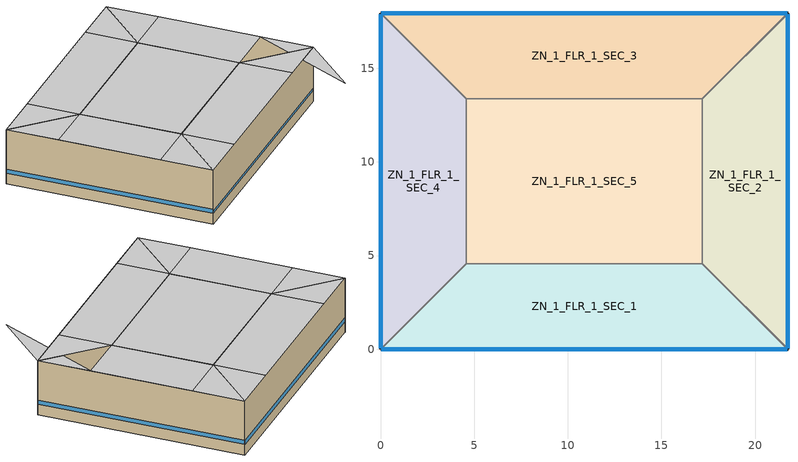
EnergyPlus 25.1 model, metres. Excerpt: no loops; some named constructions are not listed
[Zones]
ZN_1_FLR_1_SEC_1
 floor ground (ASHRAE 90.1-2004_Sec 5.5-3ab_Unheated_Ext-slab): 4.57,4.57 17.19,4.57 21.76,0 0,0 z0
 wall outside (ASHRAE 90.1-2004_Sec 5.5-3ab_Steel-Framed_Ext-wall): 0,0 21.76,0 z0:5.01
 wall to ZN_1_FLR_1_SEC_2 (ASHRAE 90.1-2004_Sec 5.5-3ab_Interior Wall_Int-Wall): 21.76,0 17.19,4.57 z0:5.01
 wall to ZN_1_FLR_1_SEC_5 (ASHRAE 90.1-2004_Sec 5.5-3ab_Interior Wall_Int-Wall): 17.19,4.57 4.57,4.57 z0:5.01
 wall to ZN_1_FLR_1_SEC_4 (ASHRAE 90.1-2004_Sec 5.5-3ab_Interior Wall_Int-Wall): 4.57,4.57 0,0 z0:5.01
 window (ASHRAE 90.1-2004_Sec 5.5-3ab_0_0.1_fixed_north_window): 0.05,0 21.71,0 z1:1.18
 ceiling othersideconditionsmodel (ASHRAE 90.1-2004_Sec 5.5-3ab_IEAD_Roof): 4.57,0 17.19,0 17.19,4.57 4.57,4.57 z5.01; 0,0 4.57,0 4.57,4.57 z5.01; 17.19,0 21.76,0 17.19,4.57 z5.01
ZN_1_FLR_1_SEC_2
 floor ground (ASHRAE 90.1-2004_Sec 5.5-3ab_Unheated_Ext-slab): 17.19,4.57 17.19,13.37 21.76,17.93 21.76,0 z0
 wall outside (ASHRAE 90.1-2004_Sec 5.5-3ab_Steel-Framed_Ext-wall): 21.76,0 21.76,17.93 z0:5.01
 wall to ZN_1_FLR_1_SEC_3 (ASHRAE 90.1-2004_Sec 5.5-3ab_Interior Wall_Int-Wall): 21.76,17.93 17.19,13.37 z0:5.01
 wall to ZN_1_FLR_1_SEC_5 (ASHRAE 90.1-2004_Sec 5.5-3ab_Interior Wall_Int-Wall): 17.19,13.37 17.19,4.57 z0:5.01
 window (ASHRAE 90.1-2004_Sec 5.5-3ab_0_0.1_fixed_west_window): 21.76,0.05 21.76,17.89 z1:1.36
 ceiling othersideconditionsmodel (ASHRAE 90.1-2004_Sec 5.5-3ab_IEAD_Roof): 21.76,4.57 21.76,13.37 17.19,13.37 17.19,4.57 z5.01; 21.76,13.37 21.76,17.93 17.19,13.37 z5.01; 21.76,0 21.76,4.57 17.19,-4.57 z5.01
ZN_1_FLR_1_SEC_3
 floor ground (ASHRAE 90.1-2004_Sec 5.5-3ab_Unheated_Ext-slab): 0,17.93 21.76,17.93 17.19,13.36 4.57,13.36 z0
 wall outside (ASHRAE 90.1-2004_Sec 5.5-3ab_Steel-Framed_Ext-wall): 21.76,17.93 0,17.93 z0:5.01
 wall to ZN_1_FLR_1_SEC_5 (ASHRAE 90.1-2004_Sec 5.5-3ab_Interior Wall_Int-Wall): 4.57,13.36 17.19,13.36 z0:5.01
 wall to ZN_1_FLR_1_SEC_4 (ASHRAE 90.1-2004_Sec 5.5-3ab_Interior Wall_Int-Wall): 0,17.93 4.57,13.36 z0:5.01
 window (ASHRAE 90.1-2004_Sec 5.5-3ab_0_0.1_fixed_south_window): 21.71,17.93 0.05,17.93 z1:1.36
 ceiling othersideconditionsmodel (ASHRAE 90.1-2004_Sec 5.5-3ab_IEAD_Roof): 4.57,13.36 17.19,13.36 17.19,17.93 4.57,17.93 z5.01; 4.57,13.36 4.57,17.93 0,17.93 z5.01; 17.19,13.36 21.76,17.93 17.19,17.93 z5.01
ZN_1_FLR_1_SEC_4
 floor ground (ASHRAE 90.1-2004_Sec 5.5-3ab_Unheated_Ext-slab): 0,17.93 4.57,13.37 4.57,4.57 0,0 z0
 wall outside (ASHRAE 90.1-2004_Sec 5.5-3ab_Steel-Framed_Ext-wall): 0,17.93 0,0 z0:5.01
 wall to ZN_1_FLR_1_SEC_5 (ASHRAE 90.1-2004_Sec 5.5-3ab_Interior Wall_Int-Wall): 4.57,4.57 4.57,13.37 z0:5.01
 window (ASHRAE 90.1-2004_Sec 5.5-3ab_0_0.1_fixed_east_window): 0,17.89 0,0.05 z1:1.36
 ceiling othersideconditionsmodel (ASHRAE 90.1-2004_Sec 5.5-3ab_IEAD_Roof): 0,4.57 4.57,4.57 4.57,13.37 0,13.37 z5.01; 0,0 4.57,4.57 0,4.57 z5.01; 0,13.37 4.57,13.37 0,17.93 z5.01
ZN_1_FLR_1_SEC_5
 floor ground (ASHRAE 90.1-2004_Sec 5.5-3ab_Unheated_Ext-slab): 4.57,13.37 17.19,13.37 17.19,4.57 4.57,4.57 z0
 ceiling othersideconditionsmodel (ASHRAE 90.1-2004_Sec 5.5-3ab_IEAD_Roof): 4.57,4.57 17.19,4.57 17.19,13.37 4.57,13.37 z5.01
[Schedule:Compact]
HTGSETP_SCH: Through: 12/31, For: SummerDesignDay, Until: 24:00, 13, For: WinterDesignDay, Until: 24:00, 21, For: Weekdays, Until: 10:00, 13, Until: 19:00, 21, Until: 24:00, 13, For: WeekEnds Holidays AllOtherDays, Until: 24:00, 13
CLGSETP_SCH: Through: 12/31, For: SummerDesignDay, Until: 24:00, 24, For: WinterDesignDay, Until: 24:00, 33, For: WeekEnds, Until: 24:00, 33, For: Weekdays Holidays AllOtherDays, Until: 10:00, 33, Until: 19:00, 24, Until: 24:00, 33
ReliantEnergySeasonSched: Through: 4/30, For: AllDays, Until: 24:00, 1, Through: 10/31, For: AllDays, Until: 24:00, 3, Through: 12/31, For: AllDays, Until: 24:00, 1
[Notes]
ShopWithSimplePVT.idf
Basic file description:  1 story building divided into 4 exterior and one interior conditioned zones and return plenum.
Highlights:              on-site energy supply building with two types of simple/ideal Photovoltaic-Thermal flat plate solar collectors,
1. an air-based PVT roof surface
2. water-based PVT collector array.
building is a fairly comprehensive model with full HVAC, service water heating, etc.
Simulation Location/Run: OKLAHOMA_CITY_OK_USA TMY2-13967, 2 design days, 1 run period
Location:                Oklahoma City, OK
Design Days:             OKLAHOMA_CITY_OK_USA Heating 99.6% Conditions
OKLAHOMA_CITY_OK_USA Cooling .4% Conditions WB=>MDB
Run Period (Weather File):
Run Control:             Zone and System sizing with weather file run control (no design days run)
Building:  small service repair shop.  open Mon-Fri, 45 hours a week,
model developed from 2003CBECS PUBID8=2994
Envelope and equipment set to nominally meet ASHRAE Standard 90.1-2004
Floor Area:        390.19 m2 (4200 ft2)
Number of Stories: 1
Zone Description Details:
Internal gains description:     lighting is 15 watts/m2, service equip is 8.3 watts/m2. There are 3 occupants.
The infiltration is about 0.5 air changes per hour.
Detached Shading:               5 shading surfaces representing solar collector geometry, roof mounted.
Daylight:                       No controls
Natural Ventilation:            None
Compact Schedules:              Yes
HVAC:                           Single zone, constant-volume air systems.  Single zone reheat setpoint manager
5 seperate "packages"
outside air systems include ideal PVT air preconditioners.
Zonal Equipment:                Direct Air/Single Duct Uncontrolled.
Central Air Handling Equipment: no ( but uses central-air-style air handlers for PSZ)
System Equipment Autosize:      Yes
Pumps:                          Pump:VariableSpeed for SWH
Service Water Heating:          full plant loop SWH system with mixed tank,
PVT water-based collectors indirectly heat with electric backup
Results:                        Various timestep node values.
Standard Reports:               All Summary
Timestep or Hourly Variables:   Timestep
Time bins Report:               None
HTML Report:                    Yes, All Summary, many load center monthly report tables.
Environmental Emissions:        Yes
Utility Tariffs:                Yes, (circa 2004, Reliant , TX)
US National Holidays
